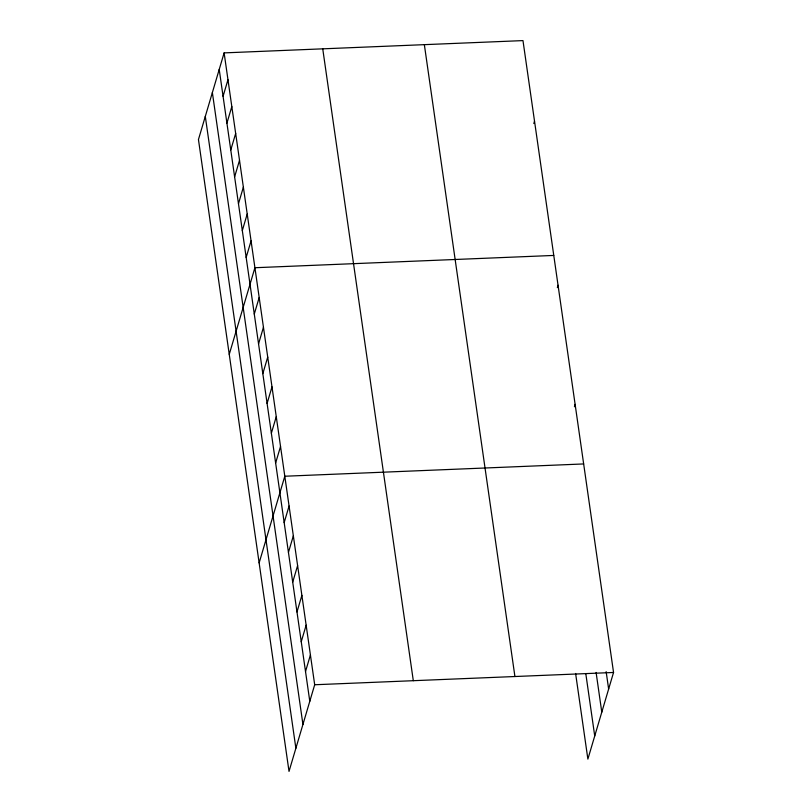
<?xml version="1.0" encoding="UTF-8"?>
<svg xmlns="http://www.w3.org/2000/svg" width="812" height="812" viewBox="0 0 812 812"><rect width="100%" height="100%" fill="white"/><g stroke="black" fill="none" stroke-linecap="round" stroke-linejoin="round"><path stroke-width="1.22" d="M224.122 52.892L198.453 139.532L289.021 771.4L314.691 684.749L224.122 52.892L522.979 40.6L613.547 672.468L587.878 759.108L575.606 673.473M223.067 96.303L227.969 79.738M226.913 123.16L231.816 106.595M230.76 150.007L235.673 133.452M234.617 176.864L239.52 160.309M238.464 203.721L243.367 187.156M242.311 230.578L247.213 214.013M246.158 257.424L251.07 240.87M229.248 354.367L254.917 267.727L553.764 255.435M254.278 314.071L259.19 297.507M258.551 343.862L263.453 327.297M262.824 373.642L267.727 357.087M267.087 403.432L271.99 386.877M271.36 433.222L276.263 416.668M275.633 463.013L280.536 446.448M259.14 562.889L284.799 476.238L583.655 463.946M284.17 522.583L289.072 506.028M288.443 552.373L293.345 535.818M292.706 582.163L297.608 565.599M296.979 611.954L301.881 595.389M301.242 641.734L306.154 625.179M305.515 671.524L310.417 654.969M533.819 123.525L534.519 121.161M557.337 287.59L558.037 285.225M574.419 406.741L575.119 404.376M314.691 684.749L613.547 672.468M606.148 671.646L608.635 689.023M596.099 672.437L601.783 712.154M585.838 673.93L594.729 735.987M424.351 44.66L514.92 676.518M322.74 48.832L413.308 680.7M219.22 69.446L309.788 701.314M212.368 92.578L302.937 724.446M205.304 116.41L295.872 748.268"/></g></svg>
